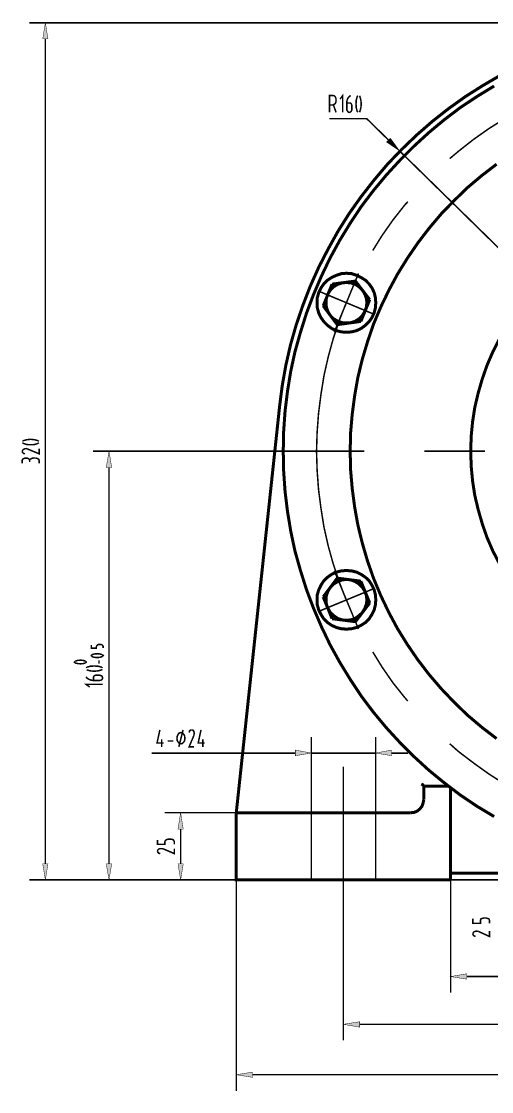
# Model space of a CAD drawing. Header units: millimetres. Extents: x -5 to 3318, y -968 to 297.
# Drawn here: x 894.7 to 1011.5, y -275.3 to -9.3 of the extents above; entities that cross this region are included whole.
import ezdxf

# ---------------------------------------------------------------- set-up
doc = ezdxf.new("R2010")
doc.units = ezdxf.units.MM
doc.header["$LTSCALE"] = 0.25
doc.layers.add('H', color=7, linetype='Continuous')
doc.layers.add('P', color=7, linetype='Continuous')

msp = doc.modelspace()

# ---------------------------------------------------------------- hatches: boundary and pattern name
at = {"layer": 'H', "linetype": 'Continuous'}
for points in [[(899.973, -13.659), (901.325, -13.659), (900.624, -9.604), (899.973, -13.659)], [(986.386, -38.308), (985.384, -39.259), (988.692, -41.562), (986.386, -38.308)], [(915.804, -120.162), (917.107, -120.162), (916.454, -116.152), (915.804, -120.162)], [(962.743, -190.444), (962.743, -191.796), (966.699, -191.145), (962.743, -190.444)], [(986.687, -190.444), (986.687, -191.796), (982.68, -191.145), (986.687, -190.444)], [(933.588, -210.031), (934.888, -210.031), (934.238, -206.024), (933.588, -210.031)], [(899.973, -218.696), (901.325, -218.696), (900.624, -222.655), (899.973, -218.696)], [(915.804, -218.696), (917.107, -218.696), (916.454, -222.655), (915.804, -218.696)], [(933.588, -218.696), (934.888, -218.696), (934.238, -222.655), (933.588, -218.696)], [(1005.371, -246.048), (1005.371, -247.352), (1001.316, -246.699), (1005.371, -246.048)], [(978.721, -257.922), (978.721, -259.274), (974.714, -258.621), (978.721, -257.922)], [(952.121, -270.444), (952.121, -271.747), (948.063, -271.097), (952.121, -270.444)]]:
    msp.add_hatch(color=3, dxfattribs=at).paths.add_polyline_path(points)

# ---------------------------------------------------------------- linework, layer by layer
at = {"layer": 'P', "color": 3}
for points, const_width in [([(1052.913, -9.604), (896.668, -9.604)], 0.375), ([(899.973, -13.611), (901.277, -13.611), (900.624, -9.604), (899.973, -13.611)], 0.108), ([(900.624, -13.611), (900.624, -218.696)], 0.375), ([(1064.534, -19.572), (1059.874, -19.723), (1055.117, -20.072), (1050.408, -20.674), (1045.748, -21.424), (1041.09, -22.478), (1036.532, -23.778), (1032.022, -25.232), (1027.665, -26.985), (1023.306, -28.89), (1019.049, -30.992), (1014.939, -33.346), (1010.932, -35.851), (1007.075, -38.558), (1003.318, -41.514), (1001.114, -43.366)], 0.375), ([(1013.838, -22.577), (1009.379, -25.181), (1005.022, -27.936), (1000.813, -30.944), (996.806, -34.099), (992.898, -37.504), (989.192, -41.063), (985.636, -44.769), (982.328, -48.677), (979.121, -52.783), (976.168, -56.941), (973.413, -61.3), (970.908, -65.808), (968.554, -70.369), (966.449, -75.077), (964.595, -79.885), (962.942, -84.745), (961.539, -89.652), (960.389, -94.713), (959.486, -99.774), (958.835, -104.883)], 0.747), ([(1012.136, -25.332), (1007.876, -27.936), (1003.719, -30.694), (999.762, -33.699), (995.906, -36.905), (992.248, -40.262), (988.692, -43.817), (985.335, -47.475), (982.129, -51.332), (979.121, -55.288), (976.367, -59.446), (973.762, -63.706), (971.357, -68.114), (969.204, -72.621), (967.25, -77.179), (965.498, -81.839), (963.996, -86.599), (962.641, -91.407), (961.59, -96.267), (960.789, -101.225), (960.187, -106.136), (959.838, -111.145), (959.736, -116.104), (959.838, -121.114), (960.187, -126.123), (960.789, -131.082), (961.59, -135.941), (962.641, -140.9), (963.996, -145.708), (965.498, -150.468), (967.25, -155.128), (969.204, -159.687), (971.357, -164.194), (973.762, -168.553), (976.367, -172.81), (979.121, -176.968), (982.129, -180.975), (985.335, -184.832), (988.692, -188.49), (992.248, -192.046), (995.906, -195.402), (999.762, -198.558), (1003.719, -201.565), (1007.876, -204.371), (1012.136, -206.924)], 0.747), ([(971.209, -31.895), (971.209, -27.686), (972.058, -27.686)], 0.375), ([(972.058, -30.041), (972.359, -29.89), (972.66, -29.691), (972.811, -29.339), (972.862, -28.839), (972.811, -28.388), (972.66, -27.987), (972.359, -27.737), (972.058, -27.686)], 0.375), ([(974.515, -31.895), (974.515, -27.686), (973.862, -28.589)], 0.375), ([(976.469, -27.686), (976.117, -27.987), (975.767, -28.388), (975.566, -28.939), (975.515, -29.541), (975.515, -30.944), (975.515, -31.293), (975.716, -31.594), (975.867, -31.796), (976.117, -31.895), (976.418, -31.796), (976.619, -31.594), (976.767, -31.293), (976.767, -30.944), (976.767, -30.441), (976.767, -30.092), (976.668, -29.791), (976.418, -29.541), (976.117, -29.541), (975.515, -29.541)], 0.375), ([(978.122, -27.936), (977.872, -28.839), (977.821, -29.791), (977.872, -30.742), (978.122, -31.645)], 0.375), ([(978.272, -27.737), (978.122, -27.936)], 0.375), ([(978.772, -27.936), (978.673, -27.737)], 0.375), ([(978.772, -31.645), (979.022, -30.742), (979.121, -29.791), (979.022, -28.839), (978.772, -27.936)], 0.375), ([(972.058, -30.041), (971.209, -30.041)], 0.375), ([(972.209, -30.041), (972.862, -31.895)], 0.375), ([(978.122, -31.645), (978.272, -31.844)], 0.375), ([(978.673, -31.844), (978.772, -31.645)], 0.375), ([(985.886, -38.757), (980.476, -33.449), (971.209, -33.449)], 0.375), ([(986.335, -38.257), (985.384, -39.259), (988.692, -41.514), (986.335, -38.257)], 0.108), ([(1064.733, -116.104), (988.692, -41.514)], 0.375), ([(1012.736, -44.769), (1009.081, -47.575), (1005.522, -50.579), (1002.216, -53.786), (999.01, -57.092), (996.005, -60.65), (993.199, -64.305), (990.595, -68.114), (988.138, -72.07), (985.986, -76.077), (983.981, -80.235), (982.177, -84.495), (980.675, -88.902), (979.374, -93.259), (978.272, -97.769), (977.468, -102.378), (976.869, -106.936), (976.469, -111.495), (976.367, -116.104), (976.469, -120.762), (976.869, -125.371), (977.468, -129.929), (978.272, -134.439), (979.374, -138.946), (980.675, -143.405), (982.177, -147.713), (983.981, -152.021), (985.986, -156.23), (988.138, -160.238), (990.595, -164.194), (993.199, -168.002), (996.005, -171.657), (999.01, -175.165), (1002.216, -178.521), (1005.522, -181.728), (1009.081, -184.733), (1012.736, -187.538)], 0.747), ([(990.694, -54.087), (989.942, -54.888), (986.988, -58.645), (984.282, -62.502), (981.978, -66.208)], 0.375), ([(982.728, -79.184), (982.629, -77.932), (982.328, -76.679), (981.777, -75.526), (981.075, -74.526), (980.175, -73.623), (979.073, -72.922), (977.92, -72.371), (976.719, -71.97), (975.415, -71.871), (974.163, -71.97), (972.961, -72.371), (971.76, -72.922), (970.706, -73.623), (969.806, -74.526), (969.105, -75.526), (968.554, -76.679), (968.202, -77.932), (968.153, -79.184), (968.202, -80.488), (968.554, -81.74), (969.105, -82.89), (969.806, -83.893), (970.706, -84.796), (971.76, -85.597), (972.961, -86.148), (974.163, -86.449), (975.415, -86.548), (976.719, -86.449), (977.92, -86.148), (979.073, -85.597), (980.175, -84.796), (981.075, -83.893), (981.777, -82.89), (982.328, -81.74), (982.629, -80.488), (982.728, -79.184)], 0.747), ([(978.423, -71.919), (972.41, -86.497)], 0.375), ([(971.859, -74.575), (969.656, -79.985)], 0.747), ([(980.524, -79.184), (980.374, -78.082), (979.973, -76.98), (979.374, -76.029), (978.57, -75.225), (977.619, -74.626), (976.568, -74.274), (975.415, -74.174), (974.313, -74.274), (973.262, -74.626), (972.26, -75.225), (971.459, -76.029), (970.857, -76.98), (970.457, -78.082), (970.357, -79.184), (970.457, -80.337), (970.857, -81.439), (971.459, -82.39), (972.26, -83.191), (973.262, -83.793), (974.313, -84.143), (975.415, -84.242), (976.568, -84.143), (977.619, -83.793), (978.57, -83.191), (979.374, -82.39), (979.973, -81.439), (980.374, -80.337), (980.524, -79.184)], 0.747), ([(977.67, -73.825), (971.859, -74.575)], 0.747), ([(981.226, -78.431), (977.67, -73.825)], 0.747), ([(968.903, -76.477), (981.978, -81.939)], 0.375), ([(980.925, -81.487), (969.957, -76.929)], 0.375), ([(975.216, -79.636), (973.663, -83.592), (972.161, -88.102), (970.908, -92.66), (969.854, -97.317), (969.105, -101.978), (968.503, -106.687), (968.153, -111.395), (968.003, -116.104), (968.153, -120.864), (968.503, -125.621), (969.105, -130.281), (969.854, -134.99), (970.908, -139.648), (972.161, -144.157), (973.663, -148.665), (975.216, -152.672)], 0.375), ([(969.656, -79.985), (973.16, -84.645)], 0.747), ([(979.022, -83.842), (981.226, -78.431)], 0.747), ([(973.16, -84.645), (979.022, -83.842)], 0.747), ([(1013.536, -88.05), (1011.835, -91.356), (1010.381, -94.713), (1009.18, -98.169), (1008.177, -101.626), (1007.325, -105.232), (1006.774, -108.839), (1006.425, -112.446), (1006.323, -116.104), (1006.425, -119.759), (1006.774, -123.468), (1007.325, -127.075), (1008.177, -130.631), (1009.18, -134.138), (1010.381, -137.594), (1011.835, -140.951), (1013.536, -144.206)], 0.747), ([(958.835, -104.883), (948.063, -205.973)], 0.747), ([(895.114, -113.5), (894.915, -113.65)], 0.375), ([(894.915, -114), (895.114, -114.15)], 0.375), ([(898.82, -113.5), (897.92, -113.247), (896.969, -113.148), (896.017, -113.247), (895.114, -113.5)], 0.375), ([(895.114, -114.15), (896.017, -114.451), (896.969, -114.499), (897.92, -114.451), (898.82, -114.15)], 0.375), ([(899.022, -113.65), (898.82, -113.5)], 0.375), ([(898.82, -114.15), (899.022, -114)], 0.375), ([(896.315, -115.601), (895.915, -115.454), (895.515, -115.502), (895.165, -115.652), (894.964, -115.902), (894.864, -116.104)], 0.375), ([(894.864, -116.104), (894.964, -116.405), (895.214, -116.655), (895.566, -116.754)], 0.375), ([(896.315, -115.601), (899.073, -116.754), (899.073, -115.454)], 0.375), ([(937.544, -116.104), (912.447, -116.104)], 0.375), ([(915.752, -120.162), (917.107, -120.162), (916.454, -116.104), (915.752, -120.162)], 0.108), ([(937.544, -116.104), (979.874, -116.104)], 0.375), ([(994.801, -116.104), (1009.83, -116.104)], 0.375), ([(896.719, -118.458), (896.668, -118.157), (896.466, -118.007), (896.165, -117.856), (895.816, -117.808), (895.466, -117.856), (895.165, -118.007), (894.915, -118.157), (894.864, -118.458)], 0.375), ([(894.864, -119.109), (894.864, -118.458)], 0.375), ([(897.67, -117.808), (897.318, -117.856), (897.017, -118.007), (896.767, -118.157), (896.719, -118.458)], 0.375), ([(896.719, -118.458), (896.719, -118.759)], 0.375), ([(897.67, -117.808), (898.17, -117.808)], 0.375), ([(899.073, -118.458), (899.022, -118.157), (898.772, -118.007), (898.471, -117.856), (898.17, -117.808)], 0.375), ([(899.073, -118.458), (899.073, -119.109)], 0.375), ([(916.454, -120.162), (916.454, -218.696)], 0.375), ([(982.728, -153.072), (982.629, -151.772), (982.328, -150.567), (981.777, -149.417), (981.075, -148.315), (980.175, -147.463), (979.073, -146.711), (977.92, -146.16), (976.719, -145.859), (975.415, -145.759), (974.163, -145.859), (972.961, -146.16), (971.76, -146.711), (970.706, -147.463), (969.806, -148.315), (969.105, -149.417), (968.554, -150.567), (968.202, -151.772), (968.153, -153.072), (968.202, -154.325), (968.554, -155.577), (969.105, -156.679), (969.806, -157.781), (970.706, -158.684), (971.76, -159.386), (972.961, -159.937), (974.163, -160.238), (975.415, -160.337), (976.719, -160.238), (977.92, -159.937), (979.073, -159.386), (980.175, -158.684), (981.075, -157.781), (981.777, -156.679), (982.328, -155.577), (982.629, -154.325), (982.728, -153.072)], 0.747), ([(972.41, -145.81), (978.423, -160.286)], 0.375), ([(973.16, -147.662), (969.656, -152.322)], 0.747), ([(980.524, -153.072), (980.374, -151.97), (979.973, -150.868), (979.374, -149.917), (978.57, -149.116), (977.619, -148.514), (976.568, -148.114), (975.415, -147.963), (974.313, -148.114), (973.262, -148.514), (972.26, -149.116), (971.459, -149.917), (970.857, -150.868), (970.457, -151.97), (970.357, -153.072), (970.457, -154.174), (970.857, -155.228), (971.459, -156.23), (972.26, -156.98), (973.262, -157.682), (974.313, -158.034), (975.415, -158.133), (976.568, -158.034), (977.619, -157.682), (978.57, -156.98), (979.374, -156.23), (979.973, -155.228), (980.374, -154.174), (980.524, -153.072)], 0.747), ([(979.022, -148.415), (973.16, -147.662)], 0.747), ([(981.226, -153.825), (979.022, -148.415)], 0.747), ([(968.903, -155.779), (981.978, -150.369)], 0.375), ([(980.925, -150.82), (969.957, -155.327)], 0.375), ([(969.656, -152.322), (971.859, -157.733)], 0.747), ([(977.67, -158.482), (981.226, -153.825)], 0.747), ([(971.859, -157.733), (977.67, -158.482)], 0.747), ([(915.003, -165.046), (915.003, -164.645), (914.852, -164.395), (914.651, -164.194), (914.349, -164.145), (913.949, -164.145), (913.648, -164.194), (913.449, -164.395), (913.299, -164.645), (913.299, -165.046), (912.046, -165.046), (912.046, -164.245)], 0.375), ([(912.146, -166.699), (912.046, -166.9), (912.146, -167.15)], 0.375), ([(914.801, -166.699), (914.151, -166.5), (913.5, -166.449), (912.847, -166.5), (912.146, -166.699)], 0.375), ([(912.146, -167.15), (912.847, -167.349), (913.5, -167.4), (914.151, -167.349), (914.801, -167.15)], 0.375), ([(914.801, -167.15), (915.003, -166.9), (914.801, -166.699)], 0.375), ([(981.978, -165.997), (984.282, -169.754), (986.988, -173.662), (989.942, -177.368), (990.694, -178.22)], 0.375), ([(908.039, -168.303), (907.837, -168.553), (908.039, -168.752)], 0.375), ([(910.643, -168.303), (909.993, -168.102), (909.343, -168.05), (908.689, -168.102), (908.039, -168.303)], 0.375), ([(908.039, -168.752), (908.689, -168.902), (909.343, -168.954), (909.993, -168.902), (910.643, -168.752)], 0.375), ([(910.643, -168.752), (910.794, -168.553), (910.643, -168.303)], 0.375), ([(910.893, -169.806), (910.794, -170.004)], 0.375), ([(914.651, -169.806), (913.75, -169.556), (912.748, -169.504), (911.796, -169.556), (910.893, -169.806)], 0.375), ([(913.949, -168.954), (913.949, -168.05)], 0.375), ([(914.801, -170.004), (914.651, -169.806)], 0.375), ([(914.651, -170.456), (914.801, -170.356)], 0.375), ([(910.743, -172.16), (910.944, -172.509), (911.444, -172.81), (911.995, -173.012), (912.597, -173.111), (913.949, -173.111), (914.349, -173.06), (914.651, -172.91), (914.801, -172.711), (914.852, -172.461), (914.801, -172.208), (914.651, -171.958), (914.349, -171.859), (913.949, -171.759), (913.5, -171.759), (913.148, -171.759), (912.748, -171.958), (912.597, -172.208), (912.597, -172.461), (912.597, -173.111)], 0.375), ([(910.893, -170.456), (911.796, -170.706), (912.748, -170.805), (913.75, -170.706), (914.651, -170.456)], 0.375), ([(914.852, -174.063), (910.743, -174.063), (911.646, -174.713)], 0.375), ([(929.078, -185.383), (928.376, -188.64), (930.029, -188.64)], 0.375), ([(935.289, -187.487), (935.241, -186.936), (934.991, -186.437), (934.69, -186.136), (934.337, -186.036), (933.937, -186.136), (933.636, -186.437), (933.386, -186.936), (933.338, -187.487), (933.386, -188.038), (933.636, -188.439), (933.937, -188.74), (934.337, -188.839), (934.69, -188.74), (934.991, -188.439), (935.241, -188.038), (935.289, -187.487)], 0.375), ([(933.786, -189.592), (934.84, -185.383)], 0.375), ([(936.945, -185.383), (936.692, -185.434), (936.442, -185.684), (936.342, -186.036)], 0.375), ([(937.544, -186.738), (937.595, -186.385), (937.595, -186.036), (937.495, -185.684), (937.243, -185.434), (936.945, -185.383)], 0.375), ([(939.299, -185.383), (938.597, -188.64), (940.25, -188.64)], 0.375), ([(929.529, -187.737), (929.529, -189.592)], 0.375), ([(931.032, -188.141), (932.383, -188.141)], 0.375), ([(937.544, -186.738), (936.342, -189.592), (937.595, -189.592)], 0.375), ([(939.748, -187.737), (939.748, -189.592)], 0.375), ([(966.699, -205.973), (966.699, -187.138)], 0.375), ([(982.68, -205.973), (982.68, -187.138)], 0.375), ([(1001.114, -188.839), (1003.318, -190.793), (1007.075, -193.65), (1010.932, -196.405), (1014.939, -198.961), (1019.049, -201.315), (1023.306, -203.417), (1027.665, -205.323), (1032.022, -207.024), (1036.532, -208.529), (1041.09, -209.781), (1045.748, -210.781), (1050.408, -211.633), (1055.117, -212.184), (1059.874, -212.536), (1064.534, -212.687)], 0.375), ([(962.743, -191.145), (927.076, -191.145)], 0.375), ([(962.743, -190.393), (962.743, -191.796), (966.699, -191.145), (962.743, -190.393)], 0.108), ([(982.68, -191.145), (966.699, -191.145)], 0.375), ([(986.636, -190.393), (986.636, -191.796), (982.68, -191.145), (986.636, -190.393)], 0.108), ([(986.636, -191.145), (990.694, -191.145)], 0.375), ([(974.665, -194.55), (974.665, -231.371)], 0.375), ([(994.653, -199.361), (994.401, -199.009), (994.051, -198.81)], 0.747), ([(994.653, -199.361), (994.653, -202.667)], 0.747), ([(994.903, -199.361), (1001.015, -199.361)], 0.747), ([(1001.316, -199.81), (1001.316, -222.655)], 0.747), ([(991.345, -205.973), (992.197, -205.922), (992.998, -205.572), (993.699, -205.022), (994.202, -204.371), (994.503, -203.519), (994.653, -202.667)], 0.747), ([(948.063, -205.973), (930.282, -205.973)], 0.375), ([(933.588, -210.031), (934.888, -210.031), (934.238, -205.973), (933.588, -210.031)], 0.108), ([(948.063, -205.973), (948.063, -222.655), (1001.316, -222.655)], 0.747), ([(948.063, -205.973), (991.345, -205.973)], 0.747), ([(966.699, -205.973), (966.699, -222.655)], 0.375), ([(982.68, -205.973), (982.68, -222.655)], 0.375), ([(934.238, -218.696), (934.238, -210.031)], 0.375), ([(932.685, -213.837), (932.685, -213.187), (932.585, -212.937), (932.435, -212.735), (932.134, -212.584), (931.784, -212.536), (931.282, -212.536), (930.932, -212.584), (930.631, -212.735), (930.43, -212.937), (930.33, -213.187), (930.33, -213.837), (928.478, -213.837), (928.478, -212.735)], 0.375), ([(929.879, -214.939), (929.529, -214.891), (929.129, -214.891), (928.828, -214.99), (928.578, -215.24), (928.478, -215.541)], 0.375), ([(928.478, -215.541), (928.578, -215.791), (928.828, -216.041), (929.18, -216.143)], 0.375), ([(929.879, -214.939), (932.685, -216.143), (932.685, -214.891)], 0.375), ([(899.973, -218.696), (901.277, -218.696), (900.624, -222.655), (899.973, -218.696)], 0.108), ([(915.752, -218.696), (917.107, -218.696), (916.454, -222.655), (915.752, -218.696)], 0.108), ([(933.588, -218.696), (934.888, -218.696), (934.238, -222.655), (933.588, -218.696)], 0.108), ([(1001.316, -221.002), (1064.534, -221.002)], 0.747), ([(948.063, -222.655), (896.668, -222.655)], 0.375), ([(948.063, -222.655), (912.447, -222.655)], 0.375), ([(948.063, -222.655), (930.282, -222.655)], 0.375), ([(948.063, -222.655), (948.063, -275.104)], 0.375), ([(1001.316, -222.655), (1001.316, -250.709)], 0.375), ([(1001.316, -222.655), (1016.592, -222.655)], 0.375), ([(974.665, -231.371), (974.665, -262.529)], 0.375), ([(1010.983, -233.475), (1010.983, -232.822), (1010.932, -232.473), (1010.733, -232.322), (1010.432, -232.223), (1010.08, -232.121), (1009.631, -232.121), (1009.228, -232.223), (1008.93, -232.322), (1008.779, -232.473), (1008.728, -232.822), (1008.728, -233.475), (1006.826, -233.475), (1006.826, -232.271)], 0.375), ([(1008.229, -235.478), (1007.876, -235.429), (1007.527, -235.429), (1007.127, -235.58), (1006.925, -235.83), (1006.826, -236.029)], 0.375), ([(1006.826, -236.029), (1006.925, -236.33), (1007.127, -236.58), (1007.527, -236.73)], 0.375), ([(1008.229, -235.478), (1010.983, -236.73), (1010.983, -235.378)], 0.375), ([(1005.323, -245.997), (1005.323, -247.352), (1001.316, -246.699), (1005.323, -245.997)], 0.108), ([(1005.323, -246.699), (1123.845, -246.699)], 0.375), ([(978.721, -257.922), (978.721, -259.274), (974.665, -258.573), (978.721, -257.922)], 0.108), ([(978.721, -258.573), (1068.942, -258.573)], 0.375), ([(952.07, -270.444), (952.07, -271.747), (948.063, -271.097), (952.07, -270.444)], 0.108), ([(1177.095, -271.097), (952.07, -271.097)], 0.375)]:
    msp.add_lwpolyline(points, dxfattribs=dict(at, const_width=const_width))

doc.saveas('drawing.dxf')
